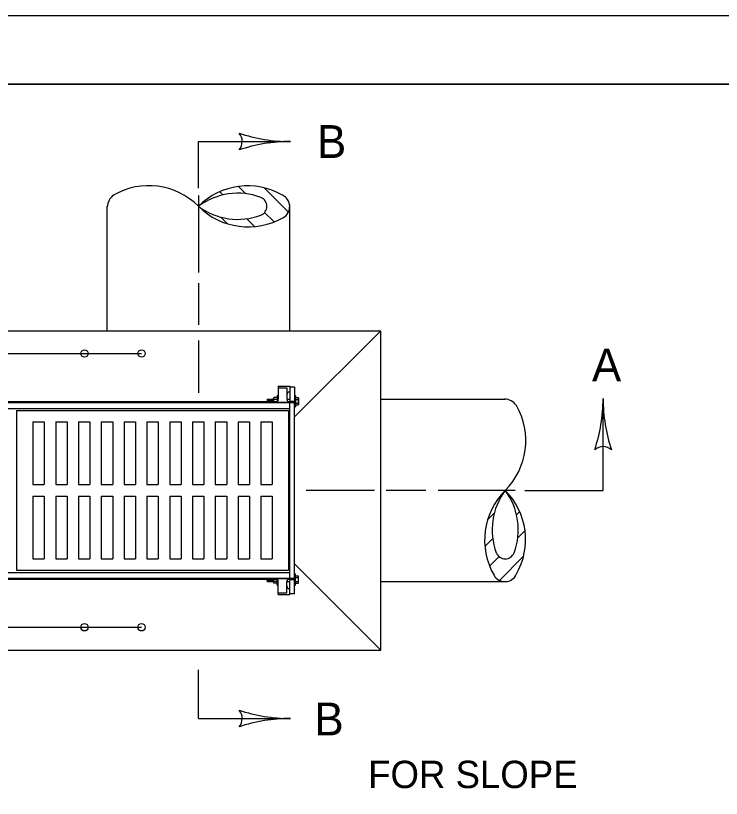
# Model space of a CAD drawing. Extents: x 997.6 to 1036.7, y 998.9 to 1022.7.
# Drawn here: x 1013.8 to 1018.96, y 1016.28 to 1022 of the extents above; entities that cross this region are included whole.
import ezdxf

# ---------------------------------------------------------------- set-up
doc = ezdxf.new("R2010")
doc.units = 0
for name, color, linetype in [('Level 1', 7, 'Continuous'), ('Level 10', 7, 'Continuous'), ('Level 11', 7, 'Continuous'), ('Level 14', 7, 'Continuous')]:
    doc.layers.add(name, color=color, linetype=linetype)

msp = doc.modelspace()

# ---------------------------------------------------------------- linework, layer by layer
at = {"layer": 'Level 1'}
for p, q in [((1015.1345, 1021.0803), (1015.806, 1021.0803)), ((1015.1345, 1020.7396), (1015.1345, 1021.0803)), ((1015.3132, 1020.6903), (1015.2898, 1020.7137)), ((1015.481, 1020.6993), (1015.4282, 1020.7522)), ((1015.792, 1020.5652), (1015.6153, 1020.7419)), ((1015.1345, 1020.6858), (1015.1345, 1020.1239)), ((1015.186, 1020.6409), (1015.1795, 1020.6474)), ((1014.4678, 1019.6987), (1014.4678, 1020.6074)), ((1015.8012, 1019.6987), (1015.8012, 1020.6171)), ((1015.6873, 1020.4931), (1015.6182, 1020.5623)), ((1015.3475, 1020.4794), (1015.2988, 1020.528)), ((1015.5445, 1020.4591), (1015.4872, 1020.5163)), ((1015.1345, 1020.0456), (1015.1345, 1019.7417)), ((1009.1345, 1019.6987), (1016.4678, 1019.6987)), ((1015.8375, 1019.0684), (1016.4678, 1019.6987)), ((1016.4678, 1017.3653), (1016.4678, 1019.6987)), ((1015.1345, 1019.6265), (1015.1345, 1019.2443)), ((1012.8025, 1019.532), (1014.7178, 1019.532)), ((1015.7178, 1019.2925), (1015.8012, 1019.2925)), ((1015.7178, 1019.2925), (1015.7178, 1019.1974)), ((1015.7178, 1019.2808), (1015.7803, 1019.2808)), ((1015.7803, 1019.2808), (1015.7803, 1019.1974)), ((1015.8012, 1019.2925), (1015.8012, 1019.1728)), ((1015.8375, 1019.2871), (1015.8012, 1019.2871)), ((1015.8375, 1019.2871), (1015.8375, 1019.1728)), ((1015.7108, 1019.2248), (1015.7178, 1019.2248)), ((1015.7108, 1019.2248), (1015.7108, 1019.1819)), ((1015.8375, 1019.2248), (1015.8445, 1019.2248)), ((1015.8445, 1019.2248), (1015.8445, 1019.1414)), ((1012.8012, 1019.1728), (1015.8375, 1019.1728)), ((1012.8935, 1019.1803), (1015.7088, 1019.1803)), ((1015.578, 1019.1831), (1015.5783, 1019.1831)), ((1015.6362, 1019.1948), (1015.64, 1019.1987)), ((1015.6362, 1019.1948), (1015.6362, 1019.1803)), ((1015.64, 1019.1987), (1015.6835, 1019.1987)), ((1015.6413, 1019.1987), (1015.6413, 1019.1803)), ((1015.6432, 1019.1948), (1015.6432, 1019.1803)), ((1015.6458, 1019.1987), (1015.6458, 1019.1803)), ((1015.6485, 1019.1948), (1015.6485, 1019.1803)), ((1015.6512, 1019.1987), (1015.6512, 1019.1803)), ((1015.6538, 1019.1948), (1015.6538, 1019.1803)), ((1015.6563, 1019.1987), (1015.6563, 1019.1803)), ((1015.6592, 1019.1948), (1015.6592, 1019.1803)), ((1015.6617, 1019.1987), (1015.6617, 1019.1803)), ((1015.6645, 1019.1948), (1015.6645, 1019.1803)), ((1015.667, 1019.1987), (1015.667, 1019.1803)), ((1015.6697, 1019.1948), (1015.6697, 1019.1803)), ((1015.6723, 1019.1987), (1015.6723, 1019.1803)), ((1015.675, 1019.1948), (1015.675, 1019.1803)), ((1015.6777, 1019.1987), (1015.6777, 1019.1803)), ((1015.6803, 1019.1948), (1015.6803, 1019.1803)), ((1015.6828, 1019.1987), (1015.6828, 1019.1803)), ((1015.6855, 1019.2102), (1015.6835, 1019.2068)), ((1015.6835, 1019.1803), (1015.6835, 1019.2068)), ((1015.7108, 1019.2102), (1015.6855, 1019.2102)), ((1015.7108, 1019.1967), (1015.6855, 1019.1967)), ((1015.697, 1019.1766), (1015.8012, 1019.1766)), ((1015.7803, 1019.1987), (1015.8012, 1019.1987)), ((1015.7893, 1019.1803), (1015.8012, 1019.1803)), ((1015.8012, 1019.1831), (1015.8375, 1019.1831)), ((1015.8012, 1019.1766), (1015.8012, 1019.1766)), ((1015.8012, 1017.8913), (1015.8012, 1019.1728)), ((1015.8375, 1017.8913), (1015.8375, 1019.1728)), ((1015.8445, 1019.2102), (1015.8633, 1019.2102)), ((1015.8445, 1019.1966), (1015.8633, 1019.1966)), ((1015.8445, 1019.1695), (1015.8633, 1019.1695)), ((1015.8633, 1019.2102), (1015.8653, 1019.2067)), ((1015.8633, 1019.156), (1015.8653, 1019.1594)), ((1015.8653, 1019.2067), (1015.8653, 1019.1594)), ((1016.4678, 1019.1987), (1017.3767, 1019.1987)), ((1018.092, 1018.532), (1018.092, 1019.2035)), ((1012.8012, 1019.1309), (1015.8012, 1019.1309)), ((1013.8042, 1019.1153), (1015.7937, 1019.1153)), ((1013.8042, 1019.1153), (1013.8042, 1017.9487)), ((1015.7937, 1019.1153), (1015.7937, 1017.9487)), ((1015.8375, 1019.1414), (1015.8445, 1019.1414)), ((1015.8445, 1019.156), (1015.8633, 1019.156)), ((1013.924, 1019.032), (1014.0073, 1019.032)), ((1013.924, 1019.032), (1013.924, 1018.5737)), ((1014.0073, 1019.032), (1014.0073, 1018.5737)), ((1014.0907, 1019.032), (1014.174, 1019.032)), ((1014.0907, 1019.032), (1014.0907, 1018.5737)), ((1014.174, 1019.032), (1014.174, 1018.5737)), ((1014.2573, 1019.032), (1014.3407, 1019.032)), ((1014.2573, 1019.032), (1014.2573, 1018.5737)), ((1014.3407, 1019.032), (1014.3407, 1018.5737)), ((1014.424, 1019.032), (1014.5073, 1019.032)), ((1014.424, 1019.032), (1014.424, 1018.5737)), ((1014.5073, 1019.032), (1014.5073, 1018.5737)), ((1014.5907, 1019.032), (1014.674, 1019.032)), ((1014.5907, 1019.032), (1014.5907, 1018.5737)), ((1014.674, 1019.032), (1014.674, 1018.5737)), ((1014.7573, 1019.032), (1014.8407, 1019.032)), ((1014.7573, 1019.032), (1014.7573, 1018.5737)), ((1014.8407, 1019.032), (1014.8407, 1018.5737)), ((1014.924, 1019.032), (1015.0073, 1019.032)), ((1014.924, 1019.032), (1014.924, 1018.5737)), ((1015.0073, 1019.032), (1015.0073, 1018.5737)), ((1015.0907, 1019.032), (1015.174, 1019.032)), ((1015.0907, 1019.032), (1015.0907, 1018.5737)), ((1015.174, 1019.032), (1015.174, 1018.5737)), ((1015.2573, 1019.032), (1015.3407, 1019.032)), ((1015.2573, 1019.032), (1015.2573, 1018.5737)), ((1015.3407, 1019.032), (1015.3407, 1018.5737)), ((1015.424, 1019.032), (1015.5073, 1019.032)), ((1015.424, 1019.032), (1015.424, 1018.5737)), ((1015.5073, 1019.032), (1015.5073, 1018.5737)), ((1015.5907, 1019.032), (1015.5907, 1018.5737)), ((1015.5907, 1019.032), (1015.674, 1019.032)), ((1015.674, 1019.032), (1015.674, 1018.5737)), ((1013.924, 1018.5737), (1014.0073, 1018.5737)), ((1014.0907, 1018.5737), (1014.174, 1018.5737)), ((1014.2573, 1018.5737), (1014.3407, 1018.5737)), ((1014.424, 1018.5737), (1014.5073, 1018.5737)), ((1014.5907, 1018.5737), (1014.674, 1018.5737)), ((1014.7573, 1018.5737), (1014.8407, 1018.5737)), ((1014.924, 1018.5737), (1015.0073, 1018.5737)), ((1015.0907, 1018.5737), (1015.174, 1018.5737)), ((1015.2573, 1018.5737), (1015.3407, 1018.5737)), ((1015.424, 1018.5737), (1015.5073, 1018.5737)), ((1015.5907, 1018.5737), (1015.674, 1018.5737)), ((1016.4223, 1018.532), (1015.9207, 1018.532)), ((1016.7955, 1018.532), (1016.5053, 1018.532)), ((1017.4493, 1018.532), (1016.8875, 1018.532)), ((1017.5202, 1018.532), (1018.092, 1018.532)), ((1013.924, 1018.4903), (1014.0073, 1018.4903)), ((1013.924, 1018.4903), (1013.924, 1018.032)), ((1014.0073, 1018.4903), (1014.0073, 1018.032)), ((1014.0907, 1018.4903), (1014.174, 1018.4903)), ((1014.0907, 1018.4903), (1014.0907, 1018.032)), ((1014.174, 1018.4903), (1014.174, 1018.032)), ((1014.2573, 1018.4903), (1014.3407, 1018.4903)), ((1014.2573, 1018.4903), (1014.2573, 1018.032)), ((1014.3407, 1018.4903), (1014.3407, 1018.032)), ((1014.424, 1018.4903), (1014.5073, 1018.4903)), ((1014.424, 1018.4903), (1014.424, 1018.032)), ((1014.5073, 1018.4903), (1014.5073, 1018.032)), ((1014.5907, 1018.4903), (1014.674, 1018.4903)), ((1014.5907, 1018.4903), (1014.5907, 1018.032)), ((1014.674, 1018.4903), (1014.674, 1018.032)), ((1014.7573, 1018.4903), (1014.8407, 1018.4903)), ((1014.7573, 1018.4903), (1014.7573, 1018.032)), ((1014.8407, 1018.4903), (1014.8407, 1018.032)), ((1014.924, 1018.4903), (1015.0073, 1018.4903)), ((1014.924, 1018.4903), (1014.924, 1018.032)), ((1015.0073, 1018.4903), (1015.0073, 1018.032)), ((1015.0907, 1018.4903), (1015.174, 1018.4903)), ((1015.0907, 1018.4903), (1015.0907, 1018.032)), ((1015.174, 1018.4903), (1015.174, 1018.032)), ((1015.2573, 1018.4903), (1015.3407, 1018.4903)), ((1015.2573, 1018.4903), (1015.2573, 1018.032)), ((1015.3407, 1018.4903), (1015.3407, 1018.032)), ((1015.424, 1018.4903), (1015.5073, 1018.4903)), ((1015.424, 1018.4903), (1015.424, 1018.032)), ((1015.5073, 1018.4903), (1015.5073, 1018.032)), ((1015.5907, 1018.4903), (1015.674, 1018.4903)), ((1015.5907, 1018.4903), (1015.5907, 1018.032)), ((1015.674, 1018.4903), (1015.674, 1018.032)), ((1017.4102, 1018.4805), (1017.4167, 1018.487)), ((1017.2487, 1018.319), (1017.2972, 1018.3676)), ((1017.4595, 1018.3533), (1017.4828, 1018.3766)), ((1017.4685, 1018.1854), (1017.5213, 1018.2383)), ((1017.2283, 1018.122), (1017.2855, 1018.1793)), ((1013.924, 1018.032), (1014.0073, 1018.032)), ((1014.0907, 1018.032), (1014.174, 1018.032)), ((1014.2573, 1018.032), (1014.3407, 1018.032)), ((1014.424, 1018.032), (1014.5073, 1018.032)), ((1014.5907, 1018.032), (1014.674, 1018.032)), ((1014.7573, 1018.032), (1014.8407, 1018.032)), ((1014.924, 1018.032), (1015.0073, 1018.032)), ((1015.0907, 1018.032), (1015.174, 1018.032)), ((1015.2573, 1018.032), (1015.3407, 1018.032)), ((1015.424, 1018.032), (1015.5073, 1018.032)), ((1015.5907, 1018.032), (1015.674, 1018.032)), ((1017.2623, 1017.9792), (1017.3315, 1018.0483)), ((1017.3343, 1017.8744), (1017.5112, 1018.0512)), ((1015.8375, 1017.9956), (1016.4678, 1017.3653)), ((1012.8012, 1017.9331), (1015.8012, 1017.9331)), ((1013.8042, 1017.9487), (1015.7937, 1017.9487)), ((1015.8375, 1017.9226), (1015.8445, 1017.9226)), ((1015.8445, 1017.8393), (1015.8445, 1017.9226)), ((1015.8445, 1017.908), (1015.8633, 1017.908)), ((1015.8633, 1017.908), (1015.8653, 1017.9046)), ((1015.8653, 1017.8573), (1015.8653, 1017.9046)), ((1012.8012, 1017.8913), (1015.8375, 1017.8913)), ((1012.8935, 1017.8838), (1015.7088, 1017.8838)), ((1015.578, 1017.8809), (1015.5783, 1017.8809)), ((1015.6362, 1017.8693), (1015.6362, 1017.8838)), ((1015.6362, 1017.8693), (1015.64, 1017.8653)), ((1015.64, 1017.8653), (1015.6835, 1017.8653)), ((1015.6413, 1017.8653), (1015.6413, 1017.8838)), ((1015.6432, 1017.8693), (1015.6432, 1017.8838)), ((1015.6458, 1017.8653), (1015.6458, 1017.8838)), ((1015.6485, 1017.8693), (1015.6485, 1017.8838)), ((1015.6512, 1017.8653), (1015.6512, 1017.8838)), ((1015.6538, 1017.8693), (1015.6538, 1017.8838)), ((1015.6563, 1017.8653), (1015.6563, 1017.8838)), ((1015.6592, 1017.8693), (1015.6592, 1017.8838)), ((1015.6617, 1017.8653), (1015.6617, 1017.8838)), ((1015.6645, 1017.8693), (1015.6645, 1017.8838)), ((1015.667, 1017.8653), (1015.667, 1017.8838)), ((1015.6697, 1017.8693), (1015.6697, 1017.8838)), ((1015.6723, 1017.8653), (1015.6723, 1017.8838)), ((1015.675, 1017.8693), (1015.675, 1017.8838)), ((1015.6777, 1017.8653), (1015.6777, 1017.8838)), ((1015.6803, 1017.8693), (1015.6803, 1017.8838)), ((1015.6828, 1017.8653), (1015.6828, 1017.8838)), ((1015.6835, 1017.8838), (1015.6835, 1017.8573)), ((1015.6855, 1017.8538), (1015.6835, 1017.8573)), ((1015.7108, 1017.8673), (1015.6855, 1017.8673)), ((1015.7108, 1017.8538), (1015.6855, 1017.8538)), ((1015.697, 1017.8874), (1015.8012, 1017.8874)), ((1015.7108, 1017.8393), (1015.7108, 1017.8821)), ((1015.7178, 1017.7715), (1015.7178, 1017.8666)), ((1015.7803, 1017.7833), (1015.7803, 1017.8666)), ((1015.7803, 1017.8653), (1015.8012, 1017.8653)), ((1015.7893, 1017.8838), (1015.8012, 1017.8838)), ((1015.8012, 1017.7715), (1015.8012, 1017.8913)), ((1015.8012, 1017.8874), (1015.8012, 1017.8874)), ((1015.8012, 1017.8809), (1015.8375, 1017.8809)), ((1015.8375, 1017.7769), (1015.8375, 1017.8913)), ((1015.8445, 1017.8945), (1015.8633, 1017.8945)), ((1015.8445, 1017.8674), (1015.8633, 1017.8674)), ((1015.8445, 1017.8538), (1015.8633, 1017.8538)), ((1015.8633, 1017.8538), (1015.8653, 1017.8573)), ((1016.4678, 1017.8653), (1017.3767, 1017.8653)), ((1015.7108, 1017.8393), (1015.7178, 1017.8393)), ((1015.8375, 1017.8393), (1015.8445, 1017.8393)), ((1015.7178, 1017.7833), (1015.7803, 1017.7833)), ((1015.7178, 1017.7715), (1015.8012, 1017.7715)), ((1015.8375, 1017.7769), (1015.8012, 1017.7769)), ((1012.8025, 1017.532), (1014.7178, 1017.532)), ((1009.1345, 1017.3653), (1016.4678, 1017.3653)), ((1015.1345, 1016.8653), (1015.1345, 1017.221)), ((1015.1345, 1016.8653), (1015.806, 1016.8653))]:
    msp.add_line(p, q, dxfattribs=at)
for centre in [(1014.3011, 1019.532), (1014.7178, 1019.532), (1014.3011, 1017.532), (1014.7178, 1017.532)]:
    msp.add_circle(centre, 0.0273, dxfattribs=at)
for centre, radius, start, end in [((1015.3603, 1021.0805), 0.0937, 318.7746, 40.8913), ((1015.806, 1022.2522), 1.1719, 251.3472, 269.9939), ((1015.806, 1019.9085), 1.1719, 90, 108.6688), ((1015.806, 1019.9085), 1.1719, 89.9878, 90), ((1014.771, 1020.244), 0.5139, 45.0054, 119.995), ((1015.4944, 1020.2475), 0.509, 60.0051, 135), ((1015.4223, 1020.2211), 0.4818, 69.4811, 126.6971), ((1014.5789, 1020.5987), 0.1111, 125.6262, 178.0227), ((1015.5644, 1020.6074), 0.0702, 292.4505, 67.5495), ((1015.7098, 1020.6055), 0.0916, 299.4294, 64.7389), ((1015.4979, 1020.9708), 0.5139, 225.0066, 299.9997), ((1015.4223, 1020.9937), 0.4818, 233.3029, 290.5189), ((1015.8011, 1019.23), 0.0208, 90, 180), ((1015.6952, 1019.2034), 0.0119, 145.239, 214.8873), ((1015.7304, 1019.1831), 0.0469, 163.2058, 183.4896), ((1015.697, 1019.1974), 0.0208, 270, 0), ((1015.8011, 1019.1974), 0.0208, 180, 270), ((1015.8536, 1019.2034), 0.0119, 325.1536, 34.8077), ((1015.8184, 1019.1831), 0.0469, 343.2324, 16.7765), ((1015.8536, 1019.1628), 0.0119, 325.239, 34.8873), ((1017.368, 1019.0876), 0.1111, 35.6262, 88.0227), ((1016.9202, 1019.2035), 1.1719, 341.3472, 359.9939), ((1019.2639, 1019.2035), 1.1719, 179.9878, 180), ((1019.2639, 1019.2035), 1.1719, 180, 198.6688), ((1017.0132, 1018.8954), 0.5139, 315.0054, 29.995), ((1018.0919, 1018.7579), 0.0937, 48.7746, 130.8913), ((1017.74, 1018.1686), 0.5139, 135.0066, 209.9997), ((1017.7629, 1018.2441), 0.4818, 143.3029, 200.5189), ((1017.0167, 1018.1721), 0.509, 330.0051, 45), ((1016.9904, 1018.2441), 0.4818, 339.4811, 36.6972), ((1017.3766, 1018.1021), 0.0702, 202.4505, 337.5495), ((1015.8536, 1017.9012), 0.0119, 325.1127, 34.761), ((1017.3747, 1017.9567), 0.0916, 209.4294, 334.7389), ((1015.6952, 1017.8606), 0.0119, 145.1127, 214.761), ((1015.7304, 1017.8809), 0.0469, 176.5104, 196.7942), ((1015.697, 1017.8666), 0.0208, 0, 90), ((1015.8011, 1017.8666), 0.0208, 90, 180), ((1015.8184, 1017.8809), 0.0469, 343.2235, 16.7676), ((1015.8536, 1017.8606), 0.0119, 325.1923, 34.8464), ((1015.8011, 1017.834), 0.0208, 180, 270), ((1015.3603, 1016.8655), 0.0937, 318.7746, 40.8913), ((1015.806, 1018.0372), 1.1719, 251.3472, 269.9939), ((1015.806, 1015.6935), 1.1719, 90, 108.6688), ((1015.806, 1015.6935), 1.1719, 89.9878, 90)]:
    msp.add_arc(centre, radius, start, end, dxfattribs=at)
at = {"layer": 'Level 10'}
msp.add_line((1007, 1021.5), (1035.5, 1021.5), dxfattribs=at)
at = {"layer": 'Level 11'}
msp.add_lwpolyline([(1007, 1000.5), (1035.5, 1000.5), (1035.5, 1021.5), (1007, 1021.5)], close=True, dxfattribs=at)
at = {"layer": 'Level 14'}
msp.add_line((1000, 1022), (1036, 1022), dxfattribs=at)

# ---------------------------------------------------------------- texts
at = {"layer": 'Level 1'}
for s, height, p in [('B', 0.24, (1016.0005, 1020.9603)), ('A', 0.24, (1018.0108, 1019.3277)), ('B', 0.24, (1015.982, 1016.7418)), ('FOR SLOPE', 0.2, (1016.3748, 1016.357))]:
    msp.add_text(s, height=height, dxfattribs=at).set_placement(p)

doc.saveas('drawing.dxf')
